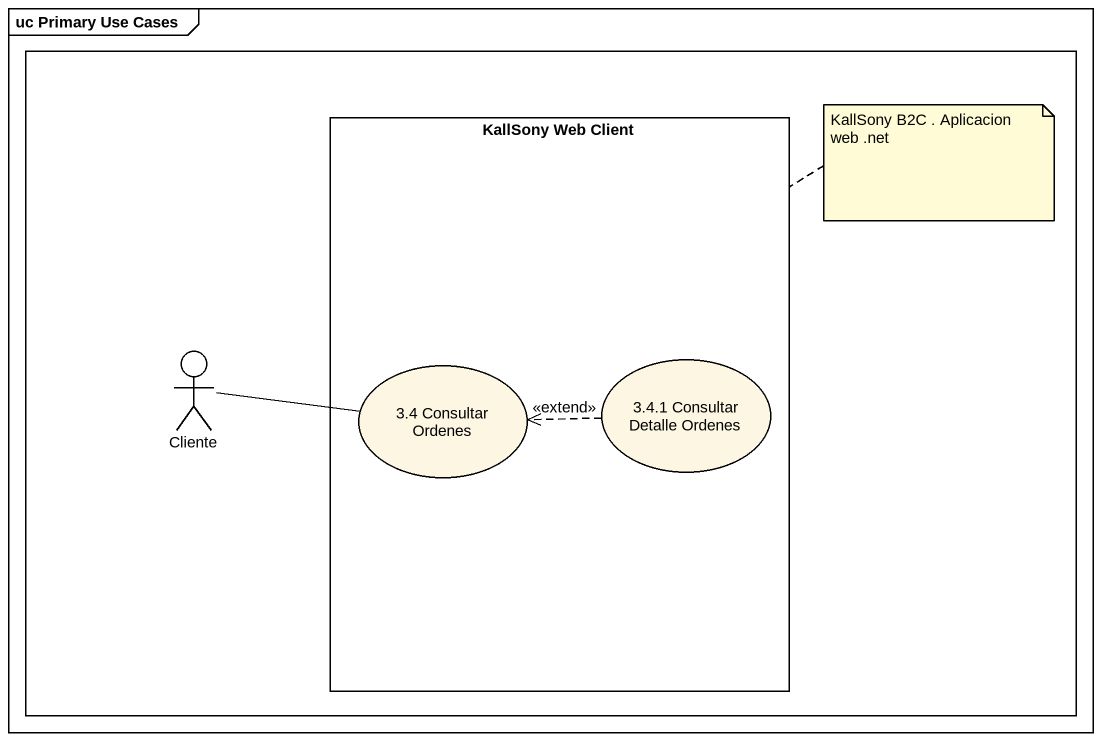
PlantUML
@startuml
mainframe uc Primary Use Cases
rectangle " " as rectangle1 #FFFFFF {
  rectangle "KallSony Web Client" as KallSony_Web_Client {
    usecase "3.4 Consultar Ordenes" as u3_4_Consultar_Ordenes
    usecase "3.4.1 Consultar Detalle Ordenes" as u3_4_1_Consultar_Detalle
  }
  actor Cliente
}
Cliente -right- u3_4_Consultar_Ordenes
u3_4_1_Consultar_Detalle .left.> u3_4_Consultar_Ordenes : <<extend>>
note top of KallSony_Web_Client : KallSony B2C . Aplicacion web .net
@enduml
